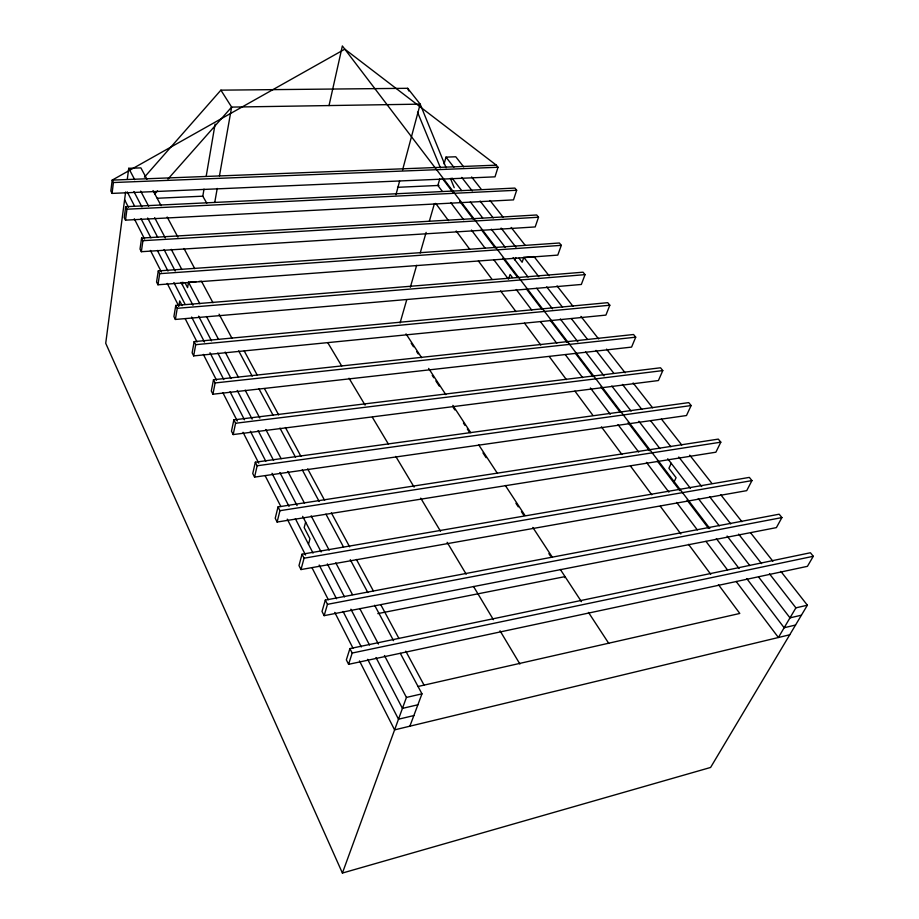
<?xml version="1.0" encoding="UTF-8"?>
<svg xmlns="http://www.w3.org/2000/svg" width="919" height="919" viewBox="0 0 919 919"><rect width="100%" height="100%" fill="white"/><g stroke="black" fill="none" stroke-linecap="round" stroke-linejoin="round"><path stroke-width="1.38" d="M112.061 193.404L113.416 182.536L112.187 180.113L344.82 49.166L496.329 165.167L498.018 167.258L495.008 176.839L112.061 193.404L110.843 190.98L112.187 180.113L496.329 165.167M125.627 191.968L105.719 343.281L342.408 873.05L710.594 767.457L807.376 605.207L780.84 571.365M127.339 178.895L128.74 168.303L140.894 167.878L146.96 179.216M125.685 206.695L124.226 217.631L125.501 220.146L513.503 199.882L516.662 190.256L514.904 188.085L125.685 206.695L126.96 209.21L125.501 220.146M141.595 238.055L140.021 249.06L141.342 251.703L535.191 226.936L538.523 217.229L536.696 214.977L141.595 238.055L142.927 240.686L141.342 251.703M158.275 270.921L156.563 281.995L157.953 284.775L557.787 255.103L561.302 245.339L559.395 242.995L158.275 270.921L159.676 273.678L157.953 284.775M175.77 305.407L173.921 316.55L175.38 319.456L581.336 284.465L585.047 274.643L583.06 272.196L175.77 305.407L177.241 308.302L175.38 319.456M178.826 306.211L179.71 300.927L182.123 305.625M182.41 284.89L182.858 282.179M206.786 203.168L202.8 196.184L204.007 189.107M206.178 176.391L215.103 124.076M196.298 281.639L188.521 282.213L187.591 287.658L185.144 282.983M214.747 202.444L217.229 188.418M219.469 175.805L231.634 107.098L220.893 90.154L144.421 177.172M194.15 341.627L192.14 352.839L193.679 355.894L605.92 315.102L609.825 305.223L607.758 302.673L194.15 341.627L195.701 344.682L193.679 355.894M213.495 379.742L211.313 391L212.921 394.217L631.583 347.095L635.718 337.181L633.559 334.505L213.495 379.742L215.115 382.947L212.921 394.217M233.863 419.868L231.485 431.172L233.185 434.561L658.406 380.546L662.794 370.587L660.531 367.784L233.863 419.868L235.574 423.257L233.185 434.561M329.025 105.57L342.362 45.95L709.79 528.448M255.344 462.2L252.759 473.538L254.563 477.11L686.482 415.537L691.122 405.543L688.756 402.614L255.344 462.2L257.148 465.772L254.563 477.11M278.032 506.92L275.229 518.259L277.124 522.038L715.89 452.205L720.806 442.177L718.325 439.11L278.032 506.92L279.939 510.688L277.124 522.038M305.636 522.095L304.178 527.586L309.967 538.775L308.485 544.232M395.951 194.736L399.627 181.009M402.556 170.026L420.178 104.134L407.691 88.304L220.893 90.154M302.029 554.214L298.985 565.564L300.984 569.562L746.722 490.643L751.949 480.603L749.341 477.386L302.029 554.214L304.063 558.212L300.984 569.562M439.787 178.791L437.869 185.477L442.177 191.198M444.049 163.938L446.002 157.126L455.778 156.781L463.693 166.879M400.052 322.971L406.772 299.64M410.322 287.291L416.652 265.327M420.201 252.978L426.129 232.392M429.288 221.422L434.423 203.581M325.315 600.107L322.018 611.434L324.143 615.65L776.383 527.621L781.908 517.581L779.186 514.203L325.315 600.107L327.463 604.334L324.143 615.65M349.921 648.584L346.348 659.865L348.588 664.322L807.433 566.334L813.281 556.294L810.42 552.756L349.921 648.584L352.184 653.041L348.588 664.322M514.985 259.997L515.812 257.561M549.091 275.792L534.042 256.608L523.819 257.366L522.141 262.271L518.994 258.182M342.408 873.05L406.428 697.418L384.441 655.511M409.874 726.194L421.97 693.845L400.328 653.34M564.588 577.626L565.036 576.615L377.801 613.616M671.226 463.314L668.906 468.276L676.097 477.685L673.742 482.624M807.376 605.207L795.9 607.85L778.393 637.499L736.13 581.417M154.668 194.104L157.517 190.876M167.97 179.067L231.634 107.098L420.178 104.134L446.106 167.786M789.743 634.776L394.596 729.87L359.478 660.91M413.849 715.568L398.49 719.209L367.68 659.325M795.544 625.035L784.148 627.746L746.768 578.602M417.881 704.781L402.43 708.388L375.997 657.522M801.425 615.19L789.984 617.855L758.554 576.948M406.428 697.418L421.97 693.845M417.927 686.516L739.795 613.455L718.44 584.656M352.184 653.041L813.281 556.294M327.463 604.334L781.908 517.581M304.063 558.212L751.949 480.603M279.939 510.688L720.806 442.177M257.148 465.772L691.122 405.543M235.574 423.257L662.794 370.587M215.115 382.947L635.718 337.181M195.701 344.682L609.825 305.223M177.241 308.302L585.047 274.643M198.895 281.444L201.491 281.26L212.99 302.776M159.676 273.678L561.302 245.339M142.927 240.686L538.523 217.229M126.96 209.21L516.662 190.256M157.298 198.251L202.8 196.184M397.536 187.315L438.96 185.431M113.416 182.536L498.018 167.258M471.608 176.965L481.28 189.303M490.068 200.526L503.267 217.355M511.182 227.441L525.254 245.396M557.052 285.935L572.974 306.245M580.934 316.4L598.625 338.962M606.586 349.117L625.161 372.804M633.122 382.959L652.582 407.783M661.427 419.064L681.772 445.003M689.732 455.158L711.846 483.36M720.691 494.652L741.92 521.716M750.766 533.009L772.879 561.21M446.002 157.126L453.871 167.258M461.74 177.401L472.24 190.911M480.109 201.054L493.227 217.941M501.096 228.084L515.95 247.234M523.819 257.366L538.787 276.653M546.713 286.854L562.566 307.268M571.365 318.617L587.218 339.031M596.029 350.369L613.639 373.057M622.439 384.406L641.807 409.357M650.618 420.695L670.87 446.783M678.785 456.996L701.679 486.484M709.606 496.685L730.743 523.91M738.669 534.123L761.552 563.611M769.479 573.824L795.9 607.85M451.999 178.033L461.637 190.566M470.344 201.904L482.624 217.883M491.309 229.176L505.37 247.475M513.147 257.596L528.08 277.033M536.719 288.279L552.526 308.841M560.303 318.973L577.844 341.788M585.633 351.931L604.036 375.871M611.836 386.026L631.1 411.092M638.912 421.258L659.911 448.575M667.734 458.765L690.456 488.345M698.302 498.546L719.267 525.829M727.113 536.041L749.824 565.599M442.28 178.378L452.688 192.071M459.626 201.181L473.492 219.411M481.303 229.67L495.169 247.9M502.969 258.159L517.707 277.527M526.38 288.922L541.98 309.427M550.102 320.111L567.115 342.477M575.248 353.149L593.123 376.664M600.934 386.91L620.325 412.401M628.125 422.66L649.469 450.724M657.28 460.982L679.83 490.62M687.067 500.131L708.515 528.333M716.349 538.614L739.071 568.493M512.423 277.515L510.091 274.448L508.483 279.215L493.848 259.79M450.781 202.628L463.704 219.779M471.458 230.06L485.232 248.36M516.248 289.519L531.768 310.128M540.383 321.57L556.776 343.315M565.392 354.768L582.646 377.663M590.4 387.967L610.239 414.297M617.993 424.589L638.694 452.068M646.459 462.372L668.871 492.124M676.637 502.429L697.326 529.907M705.953 541.348L727.515 569.964M435.675 203.363L448.495 220.64M456.18 231.002L469.85 249.44M478.385 260.962L492.056 279.387M500.602 290.909L515.973 311.644M524.519 323.166L540.751 345.05M549.298 356.572L566.38 379.604M574.926 391.126L592.858 415.319M601.405 426.841L621.91 454.491M630.445 466.002L651.801 494.801M660.347 506.323L680.853 533.973M688.538 544.335L710.743 574.295M406.014 333.873L421.626 357.698M428.645 368.416L445.818 394.63M452.837 405.348L470.792 432.757M478.615 444.693L497.466 473.469M505.324 485.462L524.967 515.444M532.825 527.437L552.457 557.419M560.314 569.412L581.451 601.681M588.493 612.422L608.815 643.461M411.184 343.212L413.527 346.785M416.64 351.552L418.202 353.93M432.24 375.377L433.791 377.755M435.87 380.925L437.41 383.292M437.697 383.717L439.259 386.095M453.285 407.542L454.848 409.931M463.429 423.039L464.991 425.417M467.323 428.989L469.666 432.562M482.969 452.895L486.105 457.685M515.927 503.267L518.282 506.863M521.418 511.653L523.773 515.26M548.896 553.629L550.458 556.029M327.842 342.798L341.719 366.015M349.025 378.226L365.084 405.107M372.39 417.318L388.461 444.187M395.779 456.421L414.113 487.093M420.718 498.132L440.523 531.262M447.128 542.302L466.197 574.203M473.538 586.471L493.4 619.693M500.028 630.779L519.913 664.035M244.247 350.989L257.079 374.826M264.5 388.622L278.675 414.963M285.418 427.507L300.938 456.352M307.693 468.897L324.614 500.338M331.38 512.905L349.645 546.851M356.411 559.43L373.321 590.86M380.765 604.691L399.007 638.602M405.773 651.146L424.015 685.046M153.013 190.555L161.101 205.672M167.155 217.01L177.93 237.171M183.984 248.498L194.759 268.658M219.067 314.16L231.921 338.203M238.687 350.863L252.208 376.181M258.974 388.829L273.184 415.411M279.939 428.07L295.493 457.168M302.259 469.827L319.169 501.464M325.935 514.123L343.522 547.035M350.277 559.682L367.864 592.594M374.63 605.253L393.562 640.681M128.74 168.303L134.714 179.699M140.687 191.095L148.66 206.281M154.645 217.665L165.271 237.918M171.244 249.313L181.882 269.566M188.521 282.213L199.848 303.798M206.511 316.504L218.504 339.352M225.166 352.046L238.503 377.445M245.166 390.138L259.824 418.076M265.821 429.506L281.145 458.707M287.808 471.401L304.476 503.152M311.139 515.846L329.128 550.125M335.791 562.819L352.448 594.57M359.777 608.539L378.444 644.081M133.898 191.508L141.871 206.855M147.66 218.01L157.723 237.366M164.053 249.554L175.196 271.002M181.1 282.363L192.979 305.234M198.665 316.17L211.485 340.846M217.814 353.034L231.025 378.456M237.251 390.449L252.151 419.133M258.09 430.574L273.586 460.396M279.881 472.515L297.055 505.565M302.661 516.352L321.156 551.963M327.371 563.91L344.487 596.868M350.897 609.194L369.507 645.023M127.27 191.91L134.496 205.971M141.009 218.619L150.911 237.872M157.356 250.405L167.982 271.071M173.898 282.558L185.052 304.258M191.623 317.021L204.489 342.04M210.003 352.758L223.788 379.57M230.049 391.735L244.465 419.776M250.37 431.241L265.809 461.258M272.001 473.285L289.037 506.415M295.355 518.695L313.046 553.1M319.18 565.036L336.526 598.751M343.051 611.434L361.305 646.942M124.605 199.745L128.476 207.349M134.289 218.756L144.616 239.032M150.429 250.439L161.399 271.99M167.212 283.397L178.642 305.855M185.156 318.629L197.022 341.948M203.363 354.389L216.528 380.225M222.88 392.7L237.32 421.063M243.041 432.298L258.767 463.176M265.154 475.72L280.869 506.564M287.268 519.143L305.556 555.053M311.989 567.678L328.313 599.716M334.757 612.376L352.999 648.205M407.691 88.304L408.783 90.958M417.513 112.152L440.431 167.809M450.425 178.389L454.216 187.671"/></g></svg>
